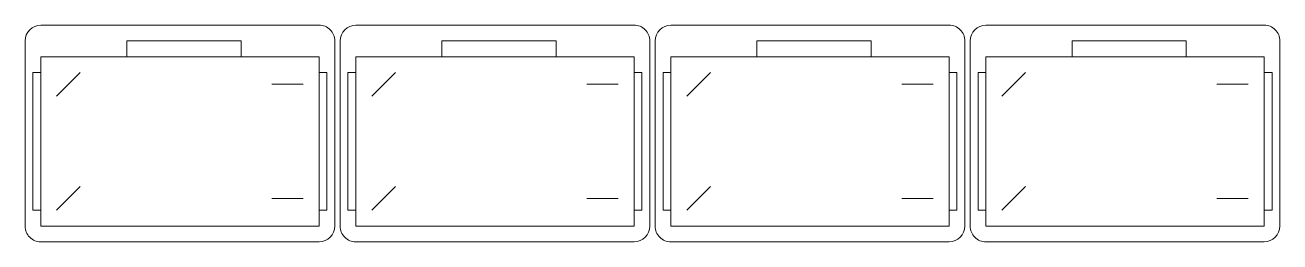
# Model space of a CAD drawing. Header units: millimetres. Extents: x 744843 to 745492, y 2520966 to 2521458.
# Drawn here: x 745427.981 to 745432.019, y 2521100.687 to 2521101.384 of the extents above; entities that cross this region are included whole.
import ezdxf

# ---------------------------------------------------------------- set-up
doc = ezdxf.new("R2010")
doc.units = ezdxf.units.MM
doc.layers.add('A_Muebles_Cocina', color=55, linetype='Continuous', lineweight=20)

# ---------------------------------------------------------------- blocks, each defined once
blk = doc.blocks.new('carro_servicio')
at = {"layer": 'A_Muebles_Cocina'}
for p, q in [((0.6466, 0.9818), (0.0508, 0.9818)), ((0, 0.931), (0, 0.0358)), ((0.1016, 0.931), (0.1016, 0.0358)), ((0.1016, 0.931), (0.6466, 0.931)), ((0.1524, 0.9564), (0.5958, 0.9564)), ((0.1524, 0.931), (0.1524, 0.9564)), ((0.5958, 0.9564), (0.5958, 0.931)), ((0.6466, 0.931), (0.6466, 0.0358)), ((0.6974, 0.0358), (0.6974, 0.931)), ((0.1905, 0.8802), (0.1905, 0.7786)), ((0.5577, 0.8802), (0.5577, 0.7786)), ((0.0508, 0.3128), (0.0508, 0.68)), ((0.1016, 0.68), (0.0508, 0.68)), ((0.1016, 0.3128), (0.0508, 0.3128)), ((0.1524, 0.1628), (0.2286, 0.0866)), ((0.5196, 0.1628), (0.5958, 0.0866)), ((0.6466, 0.0358), (0.1016, 0.0358)), ((0.1524, 0.0104), (0.1524, 0.0358)), ((0.5958, 0.0104), (0.1524, 0.0104)), ((0.5958, 0.0358), (0.5958, 0.0104)), ((0.0508, -0.015), (0.6466, -0.015))]:
    blk.add_line(p, q, dxfattribs=at)
for centre, start, end in [((0.0508, 0.931), 90, 180.0054), ((0.6466, 0.931), 0, 90), ((0.0508, 0.0358), 180, 270), ((0.6466, 0.0358), 270, 0)]:
    blk.add_arc(centre, 0.0508, start, end, dxfattribs=at)

msp = doc.modelspace()

# ---------------------------------------------------------------- block references
at = {"layer": 'A_Muebles_Cocina', "color": 8, "rotation": 270}
for p in [(745427.9956, 2521101.3839), (745429.0094, 2521101.3839), (745430.0232, 2521101.3839), (745431.037, 2521101.3839)]:
    msp.add_blockref('carro_servicio', p, dxfattribs=at)

doc.saveas('drawing.dxf')
